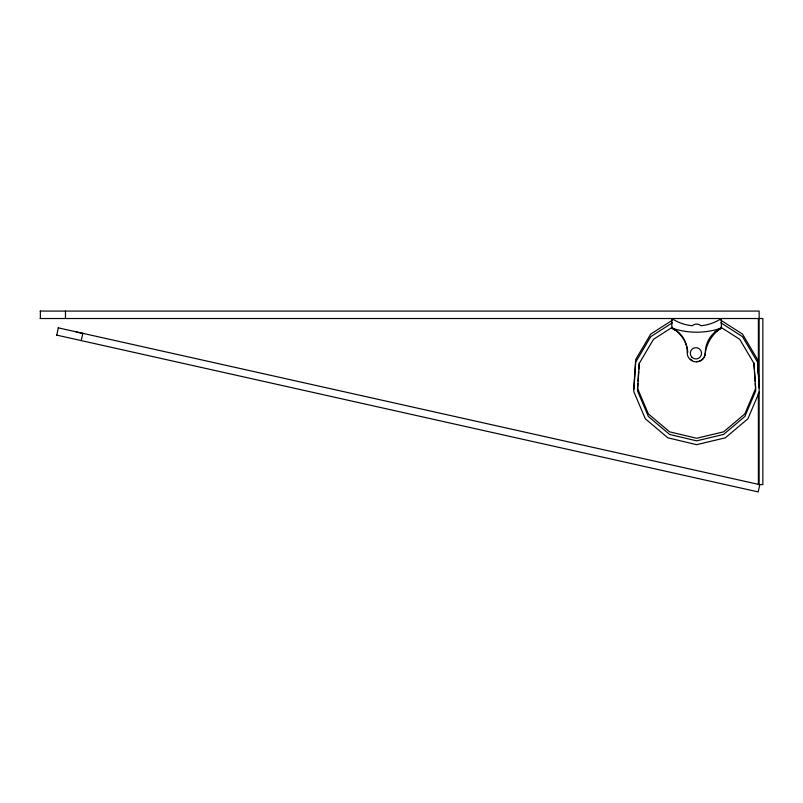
<?xml version="1.0" encoding="UTF-8"?>
<svg xmlns="http://www.w3.org/2000/svg" width="803" height="803" viewBox="0 0 803 803"><rect width="100%" height="100%" fill="white"/><g stroke="black" fill="none" stroke-linecap="round" stroke-linejoin="round"><path stroke-width="1.2" d="M633.758 388.993L635.695 359.523L650.721 334.088L672.472 320.146M637.843 383.543L637.522 388.361L648.382 413.916L669.592 431.833L696.602 438.267L723.613 431.833L744.833 413.916L755.693 388.361L755.372 383.543M637.994 381.134L638.636 371.498M638.786 369.079L639.188 363.056M56.732 335.122L58.358 327.865M81.223 340.592L82.85 333.335M759.457 391.583L747.904 418.775L725.34 437.826L696.602 444.671L667.875 437.826L645.311 418.775L633.758 391.583L635.695 362.113L650.721 336.678L672.472 322.736M719.066 329.22L714.8 332.201L721.395 328.056L721.395 318.52A45.028 45.028 0 0 1 700.979 325.747A6.494 6.494 0 0 0 692.236 325.747A45.028 45.028 0 0 1 671.82 318.52L671.82 328.056A25.686 25.686 0 0 1 687.197 352.838A9.054 9.054 0 0 0 696.251 361.892A9.054 9.054 0 0 0 705.305 352.838A27.071 27.071 0 0 1 721.395 328.056A76.104 76.104 0 0 1 671.82 328.056L676.317 330.585L671.82 328.056M672.342 327.233L653.461 339.328L639.349 363.237L637.522 390.951L648.382 416.506L669.592 434.423L696.602 440.857L723.613 434.423L744.833 416.506L755.693 390.951L753.866 363.237L739.754 339.328L720.873 327.233M40.15 311.082L759.136 311.082L759.136 484.58M40.15 318.52L762.85 318.52L762.85 484.58L758.383 484.58L758.383 393.43M80.31 332.954L82.538 333.275M58.137 327.815L759.809 484.661L758.183 491.918L56.521 335.072M75.964 331.8L79.196 332.793M720.733 320.146L742.494 334.088L757.51 359.523L758.644 376.717M720.733 322.736L742.494 336.678L757.51 362.113L759.206 387.899M754.027 363.056L754.418 369.079M754.579 371.498L755.211 381.134M758.383 318.52L758.383 373.455M65.465 311.082L65.465 318.52M40.371 311.082L40.371 318.52M687.83 352.115A31.397 31.397 0 0 0 671.82 327.935A80.902 80.902 0 0 0 673.827 328.557M719.388 328.557A80.902 80.902 0 0 0 721.395 327.935A36.296 36.296 0 0 0 705.305 352.969A8.692 8.692 0 0 1 696.602 361.661M692.256 360.497A8.692 8.692 0 0 1 690.46 359.122M691.945 357.315A5.651 5.651 0 0 0 701.4 354.775A5.651 5.651 0 0 0 694.485 347.85A5.651 5.651 0 0 0 691.945 357.315"/></g></svg>
